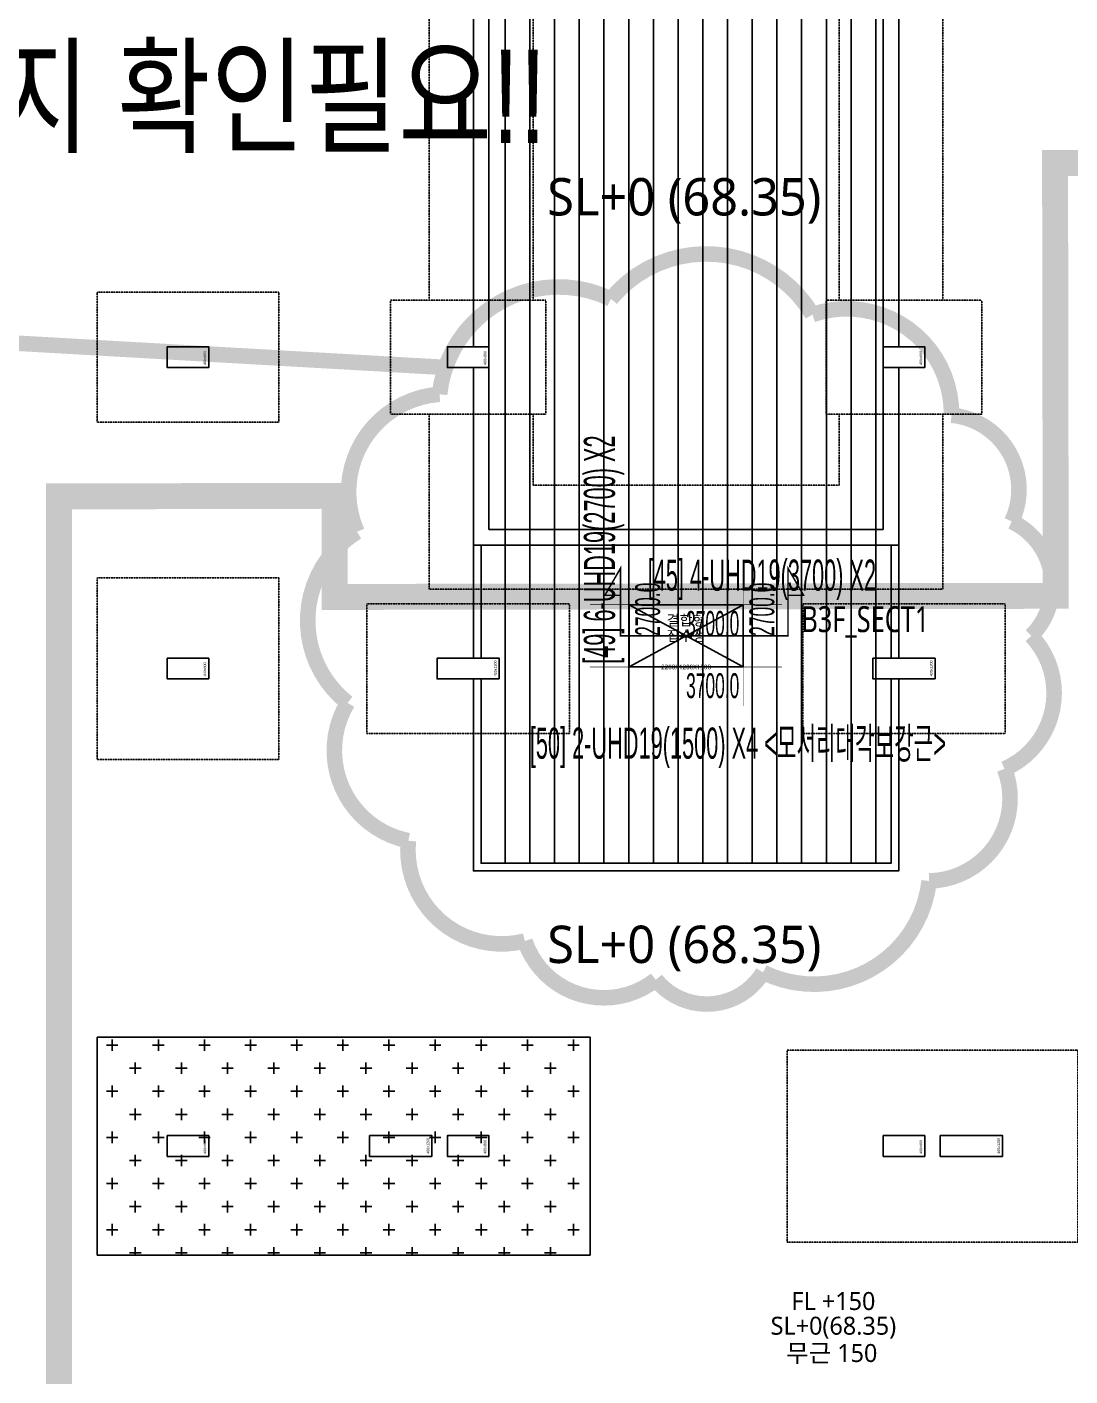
# Model space of a CAD drawing. Header units: millimetres. Extents: x 91591 to 1353697, y 75729 to 160586.
# Drawn here: x 1221576 to 1241679, y 115683 to 141677 of the extents above; entities that cross this region are included whole.
import ezdxf
from ezdxf.enums import TextEntityAlignment as Align

# ---------------------------------------------------------------- set-up
doc = ezdxf.new("R2010")
doc.units = ezdxf.units.MM
doc.linetypes.add('HID', pattern=[2.5, 1.5, -1])
doc.linetypes.add('HIDDEN', pattern=[0.375, 0.25, -0.125])
for name, color, linetype, plot in [('+S_LEVEL_TEXT(NO PLOT)', 7, 'Continuous', False), ('DEFPOINT', 142, 'Continuous', False), ('NX_DEFAULT', 7, 'Continuous', False), ('S_NOPLOT_251', 251, 'Continuous', False)]:
    doc.layers.add(name, color=color, linetype=linetype, plot=plot)
for name, color, linetype in [('-S_F', 7, 'Continuous'), ('8', 8, 'Continuous'), ('NX_BAR(D)', 7, 'Continuous'), ('NX_BARTXT', 7, 'Continuous'), ('S-FND_OUTLINE_지하주차장 기초', 4, 'HID'), ('S-HAT', 252, 'Continuous'), ('S-HAT_SLAB LEVEL', 7, 'Continuous'), ('S-TEXT-NOTES-TEXT', 3, 'Continuous'), ('XR-지하주차장$0$A-CON', 2, 'Continuous'), ('XR-지하주차장$0$AA-COL', 2, 'Continuous'), ('XR-지하주차장$1$A-집수정', 4, 'Continuous'), ('기초', 7, 'Continuous')]:
    doc.layers.add(name, color=color, linetype=linetype)
doc.styles.add('BarSetTxt', font='Arial.ttf', dxfattribs={"width": 0.4, "height": 353.85})
doc.styles.add('EST', font='')
doc.styles.add('XR-지하주차장$0$Standard', font='arial.ttf')
doc.styles.add('XR-지하주차장$0$맑은고딕', font='malgun.ttf')
doc.styles.add('맑은 고딕', font='malgun.ttf')
doc.styles.add('맑은고딕', font='malgun.ttf')
doc.styles.get('EST').set_extended_font_data('HYHeadLine-Medium')

# ---------------------------------------------------------------- blocks, each defined once
blk = doc.blocks.new('zw$D357')
at = {"layer": 'S-HAT', "lineweight": -2}
h = blk.add_hatch(dxfattribs=at)
h.set_pattern_fill('CROSS', color=256, scale=70)
h.set_pattern_definition([(0, (-331308.6818607079, 2641039.891143047), (444.5, 444.5), [222.25, -666.75]), (90, (-331197.556860708, 2640928.766143047), (-444.5, 444.5), [222.25, -666.75])])
h.paths.add_polyline_path([(-55759.62759540556, -27727.7620820459), (-46259.62759539694, -27727.7620820459), (-46259.62759539694, -23527.7620820459), (-55759.62759540556, -23527.7620820459)])
at = {"layer": 'S-HAT_SLAB LEVEL', "transparency": 33554559}
h = blk.add_hatch(dxfattribs=at)
h.set_pattern_fill('ANSI31', color=8, scale=150, angle=45)
h.set_pattern_definition([(90, (-331308.5749018475, 62679.21827539796), (-476.2500000000001, 0), [])])
h.paths.add_polyline_path([(-48209.73455426423, 2511.933489013463), (-48209.73455426423, -1926.653482069261), (-48209.62759540649, -1926.653482069261), (-48209.62759540369, -2419.986815405078), (-48209.73455426446, -2419.908378906548), (-48209.73455426446, -14046.65344469715), (-48359.73455426422, -14046.65344469715), (-48359.73455426422, -20176.65344469715), (-40459.73455426422, -20176.65344469715), (-40459.73455426422, -14046.65344469715), (-40609.73455426423, -14046.65344469715), (-40609.73455426446, -1971.00807505846), (-47909.53200764162, 2334.855795079842), (-47909.62759540369, 2334.912178547122), (-47909.62759540369, 2330.878546908498), (-47909.53200764139, 2330.820893649012), (-46159.53200764139, 1275.317541488446), (-46159.53200764162, 877.5785246770828), (-47228.686461373, 877.5785246770828), (-48009.73620337318, 1114.651900814846), (-48009.73596495063, 2393.96217469871), (-48209.62759540369, 2511.870398181491)])
h.paths.add_polyline_path([(-48209.62759540369, -2326.764955000952), (-48209.62759540369, -2419.986815405078), (-48209.73455426446, -2419.908378906548), (-48209.73455426423, -2326.764955000952)])
h.paths.add_polyline_path([(-48209.62759540369, -2326.653482069261), (-48209.62759540369, -1926.764955000952)])
h.paths.add_polyline_path([(-48209.62759540369, -1926.764955000952), (-48209.62759540369, -2326.653482069261)])
h.paths.add_polyline_path([(-48209.62759540369, -1926.764955000952), (-48209.62759540369, -1926.653482069261)])
h.paths.add_polyline_path([(-48209.62759540369, -2326.653482069261), (-48209.62759540369, -2326.764955000952)])
at = {"layer": '-S_F', "linetype": 'HIDDEN', "lineweight": -3}
for p, q in [((-49359.5320012113, -3226.653482069262), (-49359.5320012113, -9326.653482069261)), ((-47359.5320012113, -3226.653482069262), (-47359.5320012113, -9326.653482069261)), ((-41459.5320012113, -3226.653482070193), (-41459.5320012113, -9326.653482070193)), ((-39459.53200121131, -3226.653482070193), (-39459.53200121131, -9326.653482070193)), ((-49359.5320012113, -11526.65348206926), (-49359.5320012113, -14895.54484723043)), ((-47359.5320012113, -11526.65348206926), (-47359.5320012113, -12895.54484723042)), ((-41459.5320012113, -11526.65348207019), (-41459.5320012113, -12895.54484723042)), ((-39459.53200121131, -11526.65348207019), (-39459.53200121131, -14895.54484723043)), ((-41459.5320012113, -12895.54484723042), (-47359.5320012113, -12895.54484723042)), ((-39459.53200121131, -14895.54484723043), (-49359.5320012113, -14895.54484723043))]:
    blk.add_line(p, q, dxfattribs=at)
for points in [[(-55759.62759540718, -9176.65348206833), (-52259.62759540719, -9176.65348206833), (-52259.62759540719, -11676.65348206833), (-55759.62759540718, -11676.65348206833)], [(-50109.62759540719, -9326.653482069261), (-47109.62759540719, -9326.653482069261), (-47109.62759540719, -11526.65348206926), (-50109.62759540719, -11526.65348206926)], [(-41709.62759540719, -9326.653482070193), (-38709.62759540719, -9326.653482070193), (-38709.62759540719, -11526.65348207019), (-41709.62759540719, -11526.65348207019)], [(-55759.62759540718, -14676.65348206833), (-52259.62759540719, -14676.65348206833), (-52259.62759540719, -18176.65348206833), (-55759.62759540718, -18176.65348206833)], [(-50559.62759540393, -15176.65344467666), (-46659.62759540393, -15176.65344467666), (-46659.62759540393, -17676.65344467666), (-50559.62759540393, -17676.65344467666)], [(-42159.62759538554, -15176.65344468504), (-38259.62759538554, -15176.65344468504), (-38259.62759538554, -17676.65344468504), (-42159.62759538554, -17676.65344468504)], [(-42459.62759528215, -23776.6534820702), (-36859.62759528216, -23776.6534820702), (-36859.62759528216, -27476.65348207019), (-42459.62759528215, -27476.65348207019)]]:
    blk.add_lwpolyline(points, close=True, dxfattribs=at)
at = {"layer": 'S-FND_OUTLINE_지하주차장 기초'}
blk.add_lwpolyline([(-55759.62759540556, -27727.7620820459), (-46259.62759539694, -27727.7620820459), (-46259.62759539694, -23527.7620820459), (-55759.62759540556, -23527.7620820459)], close=True, dxfattribs=at)
at = {"layer": 'S-HAT', "linetype": 'ByBlock', "lineweight": -2}
blk.add_lwpolyline([(-55759.62759540556, -23527.7620820459), (-55759.62759540556, -27727.7620820459), (-46259.62759539694, -27727.7620820459), (-46259.62759539671, -23527.7620820459)], close=True, dxfattribs=at)
at = {"layer": 'S_NOPLOT_251'}
for points in [[(-48509.6275954037, -14046.65344469715), (-48359.62759540369, -14046.65344469715), (-48359.62759540369, -16226.65344469715), (-48509.6275954037, -16226.65344469715)], [(-40459.62759540369, -14046.65344469715), (-40309.62759540369, -14046.65344469715), (-40309.62759540369, -16226.65344469715), (-40459.62759540369, -16226.65344469715)], [(-40309.62759540369, -16626.65344469715), (-40309.62759540369, -20326.65344469715), (-48509.6275954037, -20326.65344469715), (-48509.6275954037, -16626.65344469715), (-48359.62759540369, -16626.65344469715), (-48359.62759540369, -20176.65344469715), (-40459.62759540369, -20176.65344469715), (-40459.62759540369, -16626.65344469715)]]:
    blk.add_lwpolyline(points, close=True, dxfattribs=at)
at = {"layer": 'XR-지하주차장$0$A-CON'}
for p, q in [((-48209.62759540369, 1175.325280013494), (-48209.62759540369, -13746.76495500188)), ((-40609.6275954037, -13746.76495500188), (-40609.6275954037, 877.5785246770828)), ((-48509.6275954037, -2326.76495500654), (-48509.6275954037, -10226.76495500654)), ((-40309.62759540369, -10226.76495500654), (-40309.62759540369, -2326.76495500654)), ((-48509.6275954037, -10626.76495500654), (-48509.6275954037, -14046.76495500188)), ((-40309.62759540369, -14046.76495500188), (-40309.62759540369, -10626.76495500654)), ((-48209.62759540369, -13746.76495500188), (-40609.6275954037, -13746.76495500188)), ((-48509.6275954037, -14046.76495500188), (-40309.62759540369, -14046.76495500188))]:
    blk.add_line(p, q, dxfattribs=at)
blk.add_lwpolyline([(-48209.62759540369, -13746.76495500188), (-40609.6275954037, -13746.76495500188)], dxfattribs=at)
at = {"layer": 'XR-지하주차장$0$AA-COL'}
for points in [[(-53609.62759540369, -10626.76495500095), (-53609.62759540369, -10226.76495500095), (-54409.6275954037, -10226.76495500095), (-54409.6275954037, -10626.76495500095)], [(-48209.62759540369, -10626.76495500095), (-48209.62759540369, -10226.76495500095), (-49009.62759540369, -10226.76495500095), (-49009.62759540369, -10626.76495500095)], [(-39809.6275954037, -10626.76495500095), (-39809.6275954037, -10226.76495500095), (-40609.6275954037, -10226.76495500095), (-40609.6275954037, -10626.76495500095)], [(-53609.62759540369, -16626.76495500095), (-53609.62759540369, -16226.76495500095), (-54409.6275954037, -16226.76495500095), (-54409.6275954037, -16626.76495500095)], [(-48009.6275954037, -16626.76495500095), (-48009.6275954037, -16226.76495500095), (-49209.62759540369, -16226.76495500095), (-49209.62759540369, -16626.76495500095)], [(-39609.62759538554, -16626.76495501026), (-39609.62759538554, -16226.76495501026), (-40809.62759538554, -16226.76495501026), (-40809.62759538554, -16626.76495501026)], [(-53609.62759540369, -25826.76495500095), (-53609.62759540369, -25426.76495500095), (-54409.6275954037, -25426.76495500095), (-54409.6275954037, -25826.76495500095)], [(-49309.62759538553, -25826.76495501027), (-49309.62759538553, -25426.76495501027), (-50509.62759538554, -25426.76495501027), (-50509.62759538554, -25826.76495501027)], [(-48209.62759540369, -25826.76495500095), (-48209.62759540369, -25426.76495500095), (-49009.62759540369, -25426.76495500095), (-49009.62759540369, -25826.76495500095)], [(-39809.6275954037, -25826.76495500095), (-39809.6275954037, -25426.76495500095), (-40609.6275954037, -25426.76495500095), (-40609.6275954037, -25826.76495500095)], [(-38309.62759529334, -25826.7649549637), (-38309.62759529334, -25426.7649549637), (-39509.62759529334, -25426.7649549637), (-39509.62759529334, -25826.7649549637)]]:
    blk.add_lwpolyline(points, close=True, dxfattribs=at)
at = {"layer": 'XR-지하주차장$1$A-집수정', "lineweight": -3, "ltscale": 0.5}
for p, q in [((-45509.62759540509, -15196.76495499816), (-43309.6275954051, -16396.76495499816)), ((-43309.6275954051, -15196.76495499816), (-45509.62759540509, -16396.76495499816))]:
    blk.add_line(p, q, dxfattribs=at)
blk.add_lwpolyline([(-45509.62759540509, -15196.76495499816), (-43309.6275954051, -15196.76495499816), (-43309.6275954051, -16396.76495499816), (-45509.62759540509, -16396.76495499816)], close=True, dxfattribs=at)
at = {"layer": '기초', "color": 6, "linetype": 'HID', "ltscale": 3, "const_width": 500}
blk.add_lwpolyline([(-56498.19192278548, -55179.49009371176), (-56497.66029514815, -13109.48375289421), (-51183.36221641278, -13098.65892140847), (-51183.36221641255, -15034.76066461298), (-51183.34348332206, -15034.76066461298), (-51183.34348332206, -15046.77595059294), (-37284.86666548718, -15025.10676782392), (-37297.86901842244, -6685.479806887918), (-14909.64353988901, -6684.054340347647), (-14909.64353988901, -24464.4900604235), (-14909.62480679829, -24464.49006084446), (-14909.62480679829, -24476.50534640346), (-13109.20024625421, -24476.54583629407), (-13108.92086913786, -55179.49009371176)], close=True, dxfattribs=at)
at = {"layer": '+S_LEVEL_TEXT(NO PLOT)', "color": 252, "style": '맑은 고딕'}
for s, p in [('FL +150', (-41570.01544823893, -28786.49765574653)), ('SL+0(68.35)', (-41570.01544823893, -29261.84696645197)), ('무근 150', (-41602.24313172581, -29788.28492300957))]:
    blk.add_text(s, height=345.766247305401, dxfattribs=at).set_placement(p, align=Align.CENTER)
at = {"layer": 'Defpoints', "style": 'XR-지하주차장$0$Standard'}
for s, height, p in [('400x800', 50, (-53659.62759540369, -10576.76495500095)), ('400x800', 50, (-48259.62759540369, -10576.76495500095)), ('400x800', 50, (-39859.6275954037, -10576.76495500095)), ('400x800', 50, (-53659.62759540369, -16576.76495500095)), ('400x1200', 50.00000000000001, (-48059.6275954037, -16576.76495500095)), ('400x1200', 50.00000000000001, (-39659.62759538554, -16576.76495501026)), ('400x1200', 50.00000000000001, (-49359.62759538553, -25776.76495501027)), ('400x1200', 50.00000000000001, (-38359.62759529334, -25776.7649549637)), ('400x800', 50, (-53659.62759540369, -25776.76495500095)), ('400x800', 50, (-48259.62759540369, -25776.76495500095)), ('400x800', 50, (-39859.6275954037, -25776.76495500095))]:
    blk.add_text(s, height=height, rotation=90, dxfattribs=at).set_placement(p)
at = {"layer": 'Defpoints', "style": 'XR-지하주차장$0$맑은고딕'}
for s, p in [('결합형', (-44409.62759540509, -15496.76495499816)), ('집수정', (-44409.62759540509, -15796.76495499816))]:
    blk.add_text(s, height=200, dxfattribs=at).set_placement(p, align=Align.MIDDLE_CENTER)
blk.add_text('2200X1200X1500', height=90, dxfattribs=at).set_placement((-44409.62759540509, -16396.76495499816), align=Align.MIDDLE)
at = {"layer": 'S-TEXT-NOTES-TEXT', "color": 3, "style": '맑은 고딕'}
for p in [(-44443.87118130829, -7696.455679364503), (-44443.87118130829, -22100.74815442693)]:
    blk.add_text('SL+0 (68.35)', height=720, dxfattribs=at).set_placement(p, align=Align.CENTER)
blk = doc.blocks.new('zw$F20C')
at = {"layer": 'S-TEXT-NOTES-TEXT', "color": 7, "lineweight": -3, "const_width": 30}
blk.add_lwpolyline([(-21617.51930725342, 25458.31582566164), (-21917.51930725342, 25458.31582566164), (-21617.51930725295, 25977.9310679324), (-21617.51930725342, 24677.93106793612), (-18387.51174044609, 24677.93106793612), (-18387.51174044656, 25977.9310679324), (-18087.51174044656, 25458.31582566164), (-18387.51174044656, 25458.31582566164)], dxfattribs=at)
at = {"layer": 'S-TEXT-NOTES-TEXT', "color": 7, "lineweight": -3, "style": '맑은고딕', "width": 0.75}
blk.add_text('B3F_SECT1', height=500, dxfattribs=at).set_placement((-18131.1094696708, 24999.08179224096), align=Align.MIDDLE_LEFT)

msp = doc.modelspace()

# ---------------------------------------------------------------- linework, layer by layer
at = {"layer": 'DEFPOINT', "const_width": 300}
msp.add_lwpolyline([(1240931.703550999, 129945.6104124192, 0.5205670505517463), (1240556.270360054, 132148.6314060019, 0.5205670505517463), (1239394.830849097, 134197.960641022, 0.5205670505517463), (1236714.431650044, 136135.5584181769, 0.5205670505517463), (1232830.028178204, 136436.8741850162, 0.5205670505517463), (1229528.673152805, 134599.7779571445, 0.5205670505517463), (1227938.097966156, 131949.4658335164, 0.5205670505517463), (1227755.64783446, 128654.1591629736, 0.5205670505517463), (1228927.066857128, 125998.2029076525, 0.5205670505517463), (1231172.438848431, 124065.0737562076, 0.5205670505517463), (1233695.498240394, 123320.057789344, 0.5205670505517463), (1235762.339791241, 123461.4875250972, 0.5205670505517463), (1238963.846937184, 125222.7698276405, 0.5205670505517463), (1240417.798640396, 127381.981658426, 0.5205670505517463)], format="xyb", close=True, dxfattribs=at)
msp.add_lwpolyline([(1187057.208369852, 113859.7591764744), (1199298.212839184, 136831.7357485067), (1229679.361701195, 135115.0523103311)], dxfattribs=at)
at = {"layer": 'NX_BAR(D)', "color": 4, "const_width": 10}
for points in [[(1233179.361701193, 128595.0523103339), (1233179.361701193, 131295.0523103339)], [(1235379.361701193, 128595.0523103339), (1235379.361701193, 131295.0523103339)], [(1232429.361701193, 130545.0523103339), (1236129.361701193, 130545.0523103339)], [(1232429.361701193, 129345.0523103339), (1236129.361701193, 129345.0523103339)]]:
    msp.add_lwpolyline(points, dxfattribs=at)

# ---------------------------------------------------------------- block references
msp.add_blockref('zw$F20C', (1254631.877225043, 105267.679344483))
at = {"layer": '8'}
msp.add_blockref('zw$D357', (1278688.989296599, 145741.8172653321), dxfattribs=at)

# ---------------------------------------------------------------- texts
at = {"layer": 'DEFPOINT', "style": 'EST', "width": 0.8}
msp.add_text('내수압슬래브에 강재집수정도 D19배근 적용이 맞는지 확인필요!!', height=1800, dxfattribs=at).set_placement((1205441.09671861, 140341.2810971978, 4.7479967394e-06), align=Align.MIDDLE_CENTER)
at = {"layer": 'NX_BARTXT', "color": 4, "style": 'BarSetTxt', "width": 0.5}
msp.add_text('[49] 6-UHD19(2700) X2', height=600, rotation=90, dxfattribs=at).set_placement((1233089.361701193, 129405.0523103339), align=Align.BOTTOM_LEFT)
for s, p in [('[45] 4-UHD19(3700) X2', (1233539.361701193, 130635.0523103339)), ('[50] 2-UHD19(1500) X4 <모서리대각보강근>', (1231267.259736949, 127397.6010064428))]:
    msp.add_text(s, height=600, dxfattribs=at).set_placement(p, align=Align.BOTTOM_LEFT)
at = {"layer": 'NX_DEFAULT', "color": 8, "style": 'BarSetTxt', "width": 0.5}
for p in [(1233779.361701193, 129945.0523103339), (1235979.361701193, 129945.0523103339)]:
    msp.add_text('2700.0', height=479.9999999999999, rotation=90, dxfattribs=at).set_placement(p)
for p in [(1234279.361701193, 129945.0523103339), (1234279.361701193, 128745.0523103339)]:
    msp.add_text('3700.0', height=479.9999999999999, dxfattribs=at).set_placement(p)

doc.saveas('drawing.dxf')
